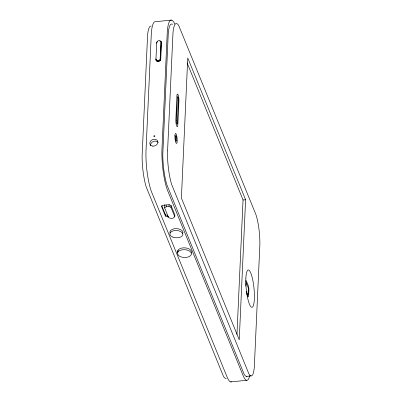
<?xml version="1.0" encoding="UTF-8"?>
<svg xmlns="http://www.w3.org/2000/svg" width="402" height="402" viewBox="0 0 402 402"><rect width="100%" height="100%" fill="white"/><g stroke="black" fill="none" stroke-linecap="round" stroke-linejoin="round"><path stroke-width="0.6" d="M168.77 216.784L167.694 216.894L165.448 216.095L161.473 206.372L162.931 205.296L169.066 204.683L171.016 205.432L174.865 214.859L174.78 216.693L173.071 218.185L170.845 218.407L168.599 217.608L164.639 207.894L164.78 204.764M165.448 216.095L165.508 214.799L161.765 205.648M164.639 207.894L166.111 206.809L166.197 204.97M167.694 216.894L167.75 215.598L165.508 214.799M174.78 216.693L170.935 207.266L168.981 206.522L169.066 204.683M170.935 207.266L171.016 205.432M177.86 252.124L177.945 250.285M236.959 334.414L243.054 199.975L187.106 62.883M245.597 199.719L239.245 339.791L181.402 198.045L187.754 57.978L245.597 199.719L243.054 199.975M245.828 286.088L246.109 282.405L248.225 287.731A1.703 0.472 81.2 0 1 248.33 288.817L248.069 294.591A1.703 0.472 81.2 0 1 247.888 295.174L246.27 291.37M171.503 20.1L155.544 21.693A30.773 6.397 84.3 0 0 151.242 35.23L146.032 150.157A30.773 6.397 84.3 0 0 151.559 191.93L227.135 377.126A28.401 5.904 84.3 0 0 231.467 381.789M166.111 206.809L168.981 206.522M246.28 376.388L251.004 375.915M230.663 381.9L246.622 380.307M246.733 293.711L248.039 296.907L248.451 296.515A3.432 1.116 79.1 0 0 248.652 295.42L248.903 289.912A3.432 1.116 79.1 0 0 248.823 288.405L248.521 286.214L246.351 280.887L245.954 280.686A3.181 0.276 89.2 0 0 245.818 281.485M177.83 252.582L177.553 251.401L178.604 249.491A6.98 3.919 2.6 0 1 187.407 248.265A6.98 3.919 2.6 0 1 191.196 253.099M156.222 59.561L156.272 60.039A2.201 1.764 -22.2 0 0 158.282 61.184A2.201 1.764 -22.2 0 0 160.418 59.627L161.192 42.481A2.201 1.764 -22.2 0 0 160.674 41.723M155.946 58.883L155.996 59.36A2.201 1.764 -22.2 0 0 158.006 60.501A2.201 1.764 -22.2 0 0 160.142 58.948L160.916 41.803A2.201 1.764 -22.2 0 0 158.906 40.662A2.201 1.764 -22.2 0 0 156.775 42.215L155.926 59.466A2.452 1.96 -22.2 0 0 158.217 61.25A2.452 1.96 -22.2 0 0 160.694 58.988M151.157 26.085A26.828 5.578 84.3 0 0 147.584 35.185L142.122 155.755A26.828 5.578 84.3 0 0 146.263 187.056L223.326 376.011A24.457 5.085 84.3 0 0 226.286 378.352M172.584 24.371A26.828 5.578 84.3 0 0 168.272 33.125L162.805 153.69A26.828 5.578 84.3 0 0 166.946 184.99L244.014 373.945A24.457 5.085 84.3 0 0 246.974 376.287M174.81 24.095A30.773 6.397 84.3 0 0 167.202 33.637L161.991 148.564A30.773 6.397 84.3 0 0 167.518 190.337L243.094 375.533A28.401 5.904 84.3 0 0 249.667 375.704M159.75 41.009A2.452 1.96 -22.2 0 1 161.433 42.788L160.75 59.124A2.452 1.96 -22.2 0 1 159.991 60.627M156.659 43.265A2.452 1.96 -22.2 0 1 157.423 41.763M170.081 232.949A6.538 3.673 2.6 0 1 176.664 228.648A6.538 3.673 2.6 0 1 182.694 233.577M159.478 60.998A2.452 1.96 -22.2 0 1 158.896 61.255M157.097 61.235A2.452 1.96 -22.2 0 1 155.981 59.602M150.67 145.841A4.161 3.332 -22.2 0 1 153.217 141.539A4.161 3.332 -22.2 0 1 158.207 142.494M160.85 41.562A2.452 1.96 -22.2 0 1 161.488 42.924M176.367 120.51L176.362 121.138A2.196 0.457 84.3 0 0 176.785 123.655A2.196 0.457 84.3 0 0 177.322 123.489L178.408 99.621A2.196 0.457 84.3 0 0 177.985 97.103A2.196 0.457 84.3 0 0 177.448 97.269L176.367 120.51M167.614 150.167L167.528 153.217A26.828 5.578 84.3 0 0 171.674 184.518L248.737 373.473A24.457 5.085 84.3 0 0 254.36 366.247L259.848 245.22A24.457 5.085 84.3 0 0 255.938 214.633L178.865 25.874A26.828 5.578 84.3 0 0 172.996 32.652L167.614 150.167M176.93 96.003L175.845 119.876A4.407 0.915 84.3 0 0 176.679 125.962A4.407 0.915 84.3 0 0 177.84 124.766L178.925 100.897A4.407 0.915 84.3 0 0 178.091 94.807A4.407 0.915 84.3 0 0 176.93 96.003M177.764 252.235L177.468 253.24L178.287 255.24A6.98 3.919 2.6 0 0 188.744 256.808A6.98 3.919 2.6 0 0 189.101 250.808A6.98 3.919 2.6 0 0 178.518 251.325L177.764 252.235M174.91 135.66A5.03 1.045 84.3 0 0 176.458 143.449A5.03 1.045 84.3 0 0 176.785 136.248A5.03 1.045 84.3 0 0 174.91 135.66M175.413 136.896A2.809 0.583 84.3 0 0 176.277 141.243A2.809 0.583 84.3 0 0 176.458 137.223A2.809 0.583 84.3 0 0 175.413 136.896M245.873 278.214A18.753 3.899 84.3 0 0 251.632 307.239A18.753 3.899 84.3 0 0 252.848 280.395A18.753 3.899 84.3 0 0 245.873 278.214M154.162 136.539A0.523 0.417 -22.2 0 0 154.81 135.946A0.523 0.417 -22.2 0 0 153.966 135.836A0.523 0.417 -22.2 0 0 154.162 136.539M172.91 237.16A6.538 3.673 2.6 0 0 182.89 234.477A6.538 3.673 2.6 0 0 173.287 230.813A6.538 3.673 2.6 0 0 172.91 237.16M152.665 146.122A4.161 3.332 -22.2 0 0 157.81 141.419A4.161 3.332 -22.2 0 0 151.107 140.554A4.161 3.332 -22.2 0 0 152.665 146.122"/></g></svg>
